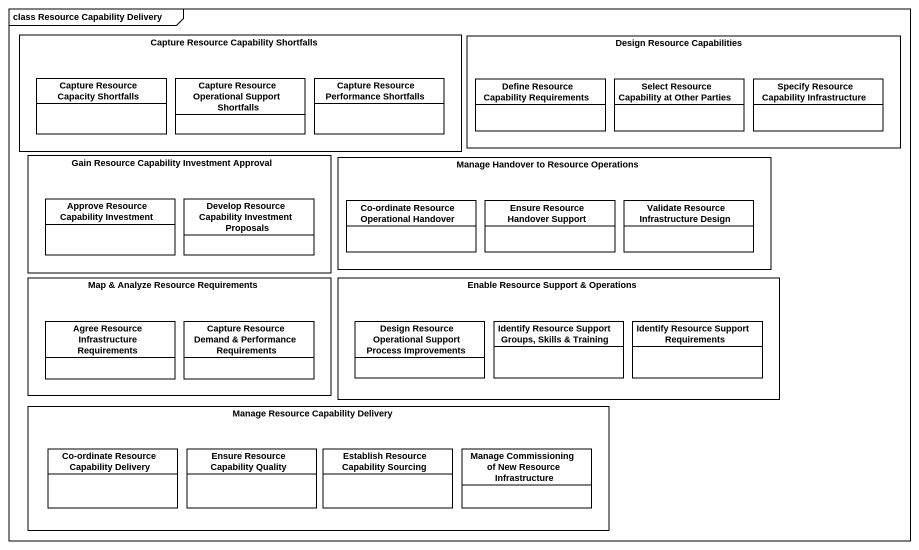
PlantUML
@startuml
mainframe class Resource Capability Delivery
hide circle
hide empty members
rectangle "Capture Resource Capability Shortfalls" as Capture_Resource_Capability {
  class "Capture Resource Capacity Shortfalls" as Capture_Resource_Capacity #FFFFFF
  class "Capture Resource Operational Support Shortfalls" as Capture_Resource #FFFFFF
  class "Capture Resource Performance Shortfalls" as Capture_Resource_2 #FFFFFF
}
rectangle "Design Resource Capabilities" as Design_Resource_Capabilities {
  class "Define Resource Capability Requirements" as Define_Resource_Capability #FFFFFF
  class "Select Resource Capability at Other Parties" as Select_Resource_Capability #FFFFFF
  class "Specify Resource Capability Infrastructure" as Specify_Resource_Capability #FFFFFF
}
rectangle "Gain Resource Capability Investment Approval" as Gain_Resource_Capability {
  class "Approve Resource Capability Investment" as Approve_Resource_Capability #FFFFFF
  class "Develop Resource Capability Investment Proposals" as Develop_Resource_Capability #FFFFFF
}
rectangle "Manage Handover to Resource Operations" as Manage_Handover_to_Resource {
  class "Co-ordinate Resource Operational Handover" as Co_ordinate_Resource #FFFFFF
  class "Ensure Resource Handover Support" as Ensure_Resource_Handover #FFFFFF
  class "Validate Resource Infrastructure Design" as Validate_Resource #FFFFFF
}
rectangle "Map & Analyze Resource Requirements" as Map_Analyze_Resource {
  class "Agree Resource Infrastructure Requirements" as Agree_Resource #FFFFFF
  class "Capture Resource Demand & Performance Requirements" as Capture_Resource_Demand #FFFFFF
}
rectangle "Enable Resource Support & Operations" as Enable_Resource_Support {
  class "Design Resource Operational Support Process Improvements" as Design_Resource_Operational #FFFFFF
  class "Identify Resource Support Groups, Skills & Training" as Identify_Resource_Support #FFFFFF
  class "Identify Resource Support Requirements" as Identify_Resource_Support_2 #FFFFFF
}
rectangle "Manage Resource Capability Delivery" as Manage_Resource_Capability {
  class "Co-ordinate Resource Capability Delivery" as Co_ordinate_Resource_2 #FFFFFF
  class "Ensure Resource Capability Quality" as Ensure_Resource_Capability #FFFFFF
  class "Establish Resource Capability Sourcing" as Establish_Resource #FFFFFF
  class "Manage Commissioning of New Resource Infrastructure" as Manage_Commissioning_of_New #FFFFFF
}
@enduml
